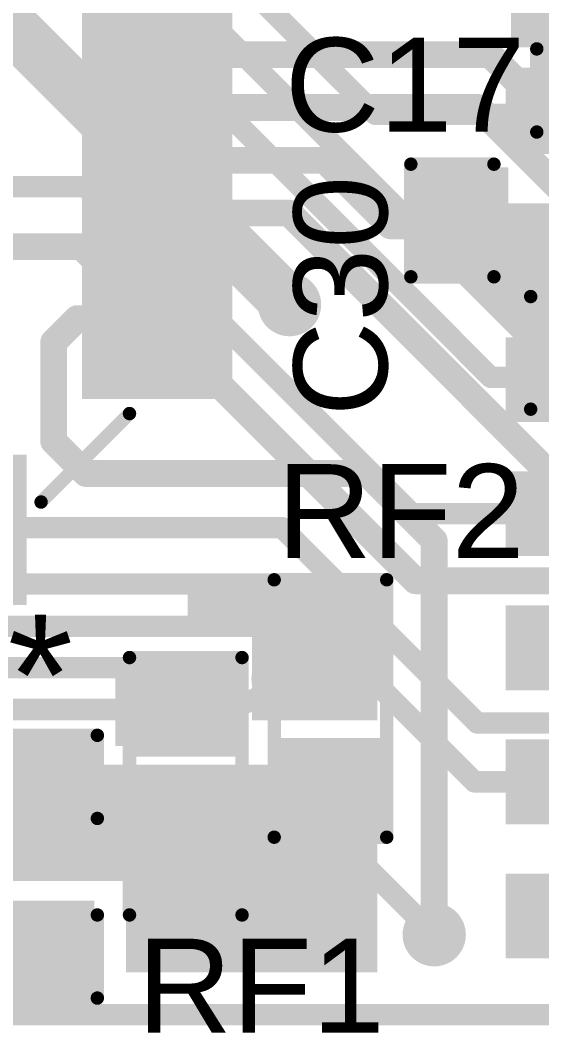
# Model space of a CAD drawing. Header units: millimetres. Extents: x -35.7 to 35.7, y -3.2 to 68.2.
# Drawn here: x 15.76 to 20.71, y 7.75 to 17.27 of the extents above; entities that cross this region are included whole.
import ezdxf

# ---------------------------------------------------------------- set-up
doc = ezdxf.new("R2010")
doc.units = ezdxf.units.MM
for name, color, linetype in [('BottomLayer', 5, 'Continuous'), ('BottomPaste', 16, 'Continuous'), ('BottomSolder', 6, 'Continuous'), ('Mechanical2', 216, 'Continuous'), ('TopLayer', 1, 'Continuous'), ('TopOverlay', 2, 'Continuous'), ('TopPaste', 8, 'Continuous'), ('TopSolder', 216, 'Continuous'), ('ViaHoleLayer', 16, 'Continuous')]:
    doc.layers.add(name, color=color, linetype=linetype)
doc.styles.add('Arial', font='', dxfattribs={"height": 0.2})
doc.styles.get('Arial').set_extended_font_data('Arial')

# ---------------------------------------------------------------- blocks, each defined once
blk = doc.blocks.new('16_SOIC_B_34')
at = {"layer": 'BottomLayer'}
for points in [[(-5.65, 4.745), (-3.65, 4.745), (-3.65, 4.145), (-5.65, 4.145)], [(-5.65, 3.475), (-3.65, 3.475), (-3.65, 2.875), (-5.65, 2.875)], [(-5.65, 2.205), (-3.65, 2.205), (-3.65, 1.605), (-5.65, 1.605)], [(-5.65, 0.935), (-3.65, 0.935), (-3.65, 0.335), (-5.65, 0.335)], [(-5.65, -0.335), (-3.65, -0.335), (-3.65, -0.935), (-5.65, -0.935)], [(-5.65, -1.605), (-3.65, -1.605), (-3.65, -2.205), (-5.65, -2.205)], [(-5.65, -2.875), (-3.65, -2.875), (-3.65, -3.475), (-5.65, -3.475)]]:
    blk.add_hatch(color=5, dxfattribs=at).paths.add_polyline_path(points)
at = {"layer": 'BottomPaste'}
for points in [[(-5.65, 4.745), (-3.65, 4.745), (-3.65, 4.145), (-5.65, 4.145)], [(-5.65, 3.475), (-3.65, 3.475), (-3.65, 2.875), (-5.65, 2.875)], [(-5.65, 2.205), (-3.65, 2.205), (-3.65, 1.605), (-5.65, 1.605)], [(-5.65, 0.935), (-3.65, 0.935), (-3.65, 0.335), (-5.65, 0.335)], [(-5.65, -0.335), (-3.65, -0.335), (-3.65, -0.935), (-5.65, -0.935)], [(-5.65, -1.605), (-3.65, -1.605), (-3.65, -2.205), (-5.65, -2.205)], [(-5.65, -2.875), (-3.65, -2.875), (-3.65, -3.475), (-5.65, -3.475)]]:
    blk.add_hatch(color=16, dxfattribs=at).paths.add_polyline_path(points)
at = {"layer": 'BottomSolder'}
for points in [[(-5.7516, 4.8466), (-3.5484, 4.8466), (-3.5484, 4.0434), (-5.7516, 4.0434)], [(-5.7516, 3.5766), (-3.5484, 3.5766), (-3.5484, 2.7734), (-5.7516, 2.7734)], [(-5.7516, 2.3066), (-3.5484, 2.3066), (-3.5484, 1.5034), (-5.7516, 1.5034)], [(-5.7516, 1.0366), (-3.5484, 1.0366), (-3.5484, 0.2334), (-5.7516, 0.2334)], [(-5.7516, -0.2334), (-3.5484, -0.2334), (-3.5484, -1.0366), (-5.7516, -1.0366)], [(-5.7516, -1.5034), (-3.5484, -1.5034), (-3.5484, -2.3066), (-5.7516, -2.3066)], [(-5.7516, -2.7734), (-3.5484, -2.7734), (-3.5484, -3.5766), (-5.7516, -3.5766)]]:
    blk.add_hatch(color=6, dxfattribs=at).paths.add_polyline_path(points)
blk = doc.blocks.new('RES0603_88')
at = {"layer": 'TopLayer'}
for points in [[(-0.381, 0.4445), (-0.381, -0.4445), (-1.143, -0.4445), (-1.143, 0.4445)], [(1.143, 0.4445), (1.143, -0.4445), (0.381, -0.4445), (0.381, 0.4445)]]:
    blk.add_hatch(color=1, dxfattribs=at).paths.add_polyline_path(points)
at = {"layer": 'TopPaste'}
for points in [[(-0.381, 0.4445), (-0.381, -0.4445), (-1.143, -0.4445), (-1.143, 0.4445)], [(1.143, 0.4445), (1.143, -0.4445), (0.381, -0.4445), (0.381, 0.4445)]]:
    blk.add_hatch(color=8, dxfattribs=at).paths.add_polyline_path(points)
at = {"layer": 'TopSolder'}
for points in [[(-0.2794, 0.5461), (-0.2794, -0.5461), (-1.2446, -0.5461), (-1.2446, 0.5461)], [(1.2446, 0.5461), (1.2446, -0.5461), (0.2794, -0.5461), (0.2794, 0.5461)]]:
    blk.add_hatch(color=216, dxfattribs=at).paths.add_polyline_path(points)
at = {"layer": 'TopOverlay', "const_width": 0.127}
for points in [[(1.2192, 0.5334), (-1.2192, 0.5334)], [(-1.2192, -0.5334), (-1.2192, 0.5334)], [(1.2192, -0.5334), (1.2192, 0.5334)], [(1.2192, -0.5334), (-1.2192, -0.5334)]]:
    blk.add_lwpolyline(points, dxfattribs=at)
at = {"layer": 'TopOverlay', "const_width": 0.0635}
for points in [[(-1.25095, 0.5334, 1), (-1.18745, 0.5334, 1)], [(-1.25095, 0.5334, 1), (-1.18745, 0.5334, 1)], [(1.18745, 0.5334, 1), (1.25095, 0.5334, 1)], [(1.18745, 0.5334, 1), (1.25095, 0.5334, 1)], [(-1.25095, -0.5334, 1), (-1.18745, -0.5334, 1)], [(-1.25095, -0.5334, 1), (-1.18745, -0.5334, 1)], [(1.18745, -0.5334, 1), (1.25095, -0.5334, 1)], [(1.18745, -0.5334, 1), (1.25095, -0.5334, 1)]]:
    blk.add_lwpolyline(points, format="xyb", close=True, dxfattribs=at)
blk = doc.blocks.new('CAP_0603_98')
at = {"layer": 'TopLayer'}
for points in [[(-0.381, 0.4445), (-0.381, -0.4445), (-1.143, -0.4445), (-1.143, 0.4445)], [(1.143, 0.4445), (1.143, -0.4445), (0.381, -0.4445), (0.381, 0.4445)]]:
    blk.add_hatch(color=1, dxfattribs=at).paths.add_polyline_path(points)
at = {"layer": 'TopPaste'}
for points in [[(-0.381, 0.4445), (-0.381, -0.4445), (-1.143, -0.4445), (-1.143, 0.4445)], [(1.143, 0.4445), (1.143, -0.4445), (0.381, -0.4445), (0.381, 0.4445)]]:
    blk.add_hatch(color=8, dxfattribs=at).paths.add_polyline_path(points)
at = {"layer": 'TopSolder'}
for points in [[(-0.321, 0.5045), (-0.321, -0.5045), (-1.203, -0.5045), (-1.203, 0.5045)], [(1.203, 0.5045), (1.203, -0.5045), (0.321, -0.5045), (0.321, 0.5045)]]:
    blk.add_hatch(color=216, dxfattribs=at).paths.add_polyline_path(points)
at = {"layer": 'TopOverlay', "const_width": 0.127}
for points in [[(-0.4572, 0.5334), (-1.2446, 0.5334)], [(-1.2446, -0.5334), (-1.2446, 0.5334)], [(1.2446, 0.5334), (0.4572, 0.5334)], [(1.2446, -0.5334), (1.2446, 0.5334)], [(-0.4572, -0.5334), (-1.2446, -0.5334)], [(1.2446, -0.5334), (0.4572, -0.5334)]]:
    blk.add_lwpolyline(points, dxfattribs=at)
at = {"layer": 'TopOverlay', "const_width": 0.0635}
for points in [[(-1.2764, 0.5334, 1), (-1.2128, 0.5334, 1)], [(-1.2764, 0.5334, 1), (-1.2128, 0.5334, 1)], [(-0.4889, 0.5334, 1), (-0.4254, 0.5334, 1)], [(0.4254, 0.5334, 1), (0.4889, 0.5334, 1)], [(1.2128, 0.5334, 1), (1.2764, 0.5334, 1)], [(1.2128, 0.5334, 1), (1.2764, 0.5334, 1)], [(-1.2764, -0.5334, 1), (-1.2128, -0.5334, 1)], [(-1.2764, -0.5334, 1), (-1.2128, -0.5334, 1)], [(-0.4889, -0.5334, 1), (-0.4254, -0.5334, 1)], [(0.4254, -0.5334, 1), (0.4889, -0.5334, 1)], [(1.2128, -0.5334, 1), (1.2764, -0.5334, 1)], [(1.2128, -0.5334, 1), (1.2764, -0.5334, 1)]]:
    blk.add_lwpolyline(points, format="xyb", close=True, dxfattribs=at)
blk = doc.blocks.new('CAP_0603_101')
at = {"layer": 'TopLayer'}
for points in [[(-0.381, 0.4445), (-0.381, -0.4445), (-1.143, -0.4445), (-1.143, 0.4445)], [(1.143, 0.4445), (1.143, -0.4445), (0.381, -0.4445), (0.381, 0.4445)]]:
    blk.add_hatch(color=1, dxfattribs=at).paths.add_polyline_path(points)
at = {"layer": 'TopPaste'}
for points in [[(-0.381, 0.4445), (-0.381, -0.4445), (-1.143, -0.4445), (-1.143, 0.4445)], [(1.143, 0.4445), (1.143, -0.4445), (0.381, -0.4445), (0.381, 0.4445)]]:
    blk.add_hatch(color=8, dxfattribs=at).paths.add_polyline_path(points)
at = {"layer": 'TopSolder'}
for points in [[(-0.2794, 0.5461), (-0.2794, -0.5461), (-1.2446, -0.5461), (-1.2446, 0.5461)], [(1.2446, 0.5461), (1.2446, -0.5461), (0.2794, -0.5461), (0.2794, 0.5461)]]:
    blk.add_hatch(color=216, dxfattribs=at).paths.add_polyline_path(points)
at = {"layer": 'TopOverlay', "const_width": 0.127}
for points in [[(-1.2446, 0.5334), (-1.2446, -0.5334)], [(-1.2446, 0.5334), (-0.4572, 0.5334)], [(0.4572, 0.5334), (1.2446, 0.5334)], [(1.2446, 0.5334), (1.2446, -0.5334)], [(-1.2446, -0.5334), (-0.4572, -0.5334)], [(0.4572, -0.5334), (1.2446, -0.5334)]]:
    blk.add_lwpolyline(points, dxfattribs=at)
at = {"layer": 'TopOverlay', "const_width": 0.0635}
for points in [[(-1.27635, 0.5334, 1), (-1.21285, 0.5334, 1)], [(-1.27635, 0.5334, 1), (-1.21285, 0.5334, 1)], [(-0.48895, 0.5334, 1), (-0.42545, 0.5334, 1)], [(0.42545, 0.5334, 1), (0.48895, 0.5334, 1)], [(1.21285, 0.5334, 1), (1.27635, 0.5334, 1)], [(1.21285, 0.5334, 1), (1.27635, 0.5334, 1)], [(-1.27635, -0.5334, 1), (-1.21285, -0.5334, 1)], [(-1.27635, -0.5334, 1), (-1.21285, -0.5334, 1)], [(-0.48895, -0.5334, 1), (-0.42545, -0.5334, 1)], [(0.42545, -0.5334, 1), (0.48895, -0.5334, 1)], [(1.21285, -0.5334, 1), (1.27635, -0.5334, 1)], [(1.21285, -0.5334, 1), (1.27635, -0.5334, 1)]]:
    blk.add_lwpolyline(points, format="xyb", close=True, dxfattribs=at)
blk = doc.blocks.new('CAP_0603_110')
at = {"layer": 'TopLayer'}
for points in [[(-0.381, 0.4445), (-0.381, -0.4445), (-1.143, -0.4445), (-1.143, 0.4445)], [(1.143, 0.4445), (1.143, -0.4445), (0.381, -0.4445), (0.381, 0.4445)]]:
    blk.add_hatch(color=1, dxfattribs=at).paths.add_polyline_path(points)
at = {"layer": 'TopPaste'}
for points in [[(-0.381, 0.4445), (-0.381, -0.4445), (-1.143, -0.4445), (-1.143, 0.4445)], [(1.143, 0.4445), (1.143, -0.4445), (0.381, -0.4445), (0.381, 0.4445)]]:
    blk.add_hatch(color=8, dxfattribs=at).paths.add_polyline_path(points)
at = {"layer": 'TopSolder'}
for points in [[(-0.321, 0.5045), (-0.321, -0.5045), (-1.203, -0.5045), (-1.203, 0.5045)], [(1.203, 0.5045), (1.203, -0.5045), (0.321, -0.5045), (0.321, 0.5045)]]:
    blk.add_hatch(color=216, dxfattribs=at).paths.add_polyline_path(points)
at = {"layer": 'TopOverlay', "const_width": 0.127}
for points in [[(-1.2446, 0.5334), (-0.4572, 0.5334)], [(-1.2446, -0.5334), (-1.2446, 0.5334)], [(0.4572, 0.5334), (1.2446, 0.5334)], [(1.2446, -0.5334), (1.2446, 0.5334)], [(-1.2446, -0.5334), (-0.4572, -0.5334)], [(0.4572, -0.5334), (1.2446, -0.5334)]]:
    blk.add_lwpolyline(points, dxfattribs=at)
at = {"layer": 'TopOverlay', "const_width": 0.0635}
for points in [[(-1.2764, 0.5334, 1), (-1.2128, 0.5334, 1)], [(-1.2764, 0.5334, 1), (-1.2128, 0.5334, 1)], [(-0.4889, 0.5334, 1), (-0.4254, 0.5334, 1)], [(0.4254, 0.5334, 1), (0.4889, 0.5334, 1)], [(1.2128, 0.5334, 1), (1.2764, 0.5334, 1)], [(1.2128, 0.5334, 1), (1.2764, 0.5334, 1)], [(-1.2764, -0.5334, 1), (-1.2128, -0.5334, 1)], [(-1.2764, -0.5334, 1), (-1.2128, -0.5334, 1)], [(-0.4889, -0.5334, 1), (-0.4254, -0.5334, 1)], [(0.4254, -0.5334, 1), (0.4889, -0.5334, 1)], [(1.2128, -0.5334, 1), (1.2764, -0.5334, 1)], [(1.2128, -0.5334, 1), (1.2764, -0.5334, 1)]]:
    blk.add_lwpolyline(points, format="xyb", close=True, dxfattribs=at)
blk = doc.blocks.new('RES0603_147')
at = {"layer": 'TopLayer'}
for points in [[(-0.381, 0.4445), (-0.381, -0.4445), (-1.143, -0.4445), (-1.143, 0.4445)], [(1.143, 0.4445), (1.143, -0.4445), (0.381, -0.4445), (0.381, 0.4445)]]:
    blk.add_hatch(color=1, dxfattribs=at).paths.add_polyline_path(points)
at = {"layer": 'TopPaste'}
for points in [[(-0.381, 0.4445), (-0.381, -0.4445), (-1.143, -0.4445), (-1.143, 0.4445)], [(1.143, 0.4445), (1.143, -0.4445), (0.381, -0.4445), (0.381, 0.4445)]]:
    blk.add_hatch(color=8, dxfattribs=at).paths.add_polyline_path(points)
at = {"layer": 'TopSolder'}
for points in [[(-0.2794, 0.5461), (-0.2794, -0.5461), (-1.2446, -0.5461), (-1.2446, 0.5461)], [(1.2446, 0.5461), (1.2446, -0.5461), (0.2794, -0.5461), (0.2794, 0.5461)]]:
    blk.add_hatch(color=216, dxfattribs=at).paths.add_polyline_path(points)
at = {"layer": 'TopOverlay', "const_width": 0.127}
for points in [[(1.2192, 0.5334), (-1.2192, 0.5334)], [(-1.2192, 0.5334), (-1.2192, -0.5334)], [(1.2192, 0.5334), (1.2192, -0.5334)], [(1.2192, -0.5334), (-1.2192, -0.5334)]]:
    blk.add_lwpolyline(points, dxfattribs=at)
at = {"layer": 'TopOverlay', "const_width": 0.0635}
for points in [[(-1.25095, 0.5334, 1), (-1.18745, 0.5334, 1)], [(-1.25095, 0.5334, 1), (-1.18745, 0.5334, 1)], [(1.18745, 0.5334, 1), (1.25095, 0.5334, 1)], [(1.18745, 0.5334, 1), (1.25095, 0.5334, 1)], [(-1.25095, -0.5334, 1), (-1.18745, -0.5334, 1)], [(-1.25095, -0.5334, 1), (-1.18745, -0.5334, 1)], [(1.18745, -0.5334, 1), (1.25095, -0.5334, 1)], [(1.18745, -0.5334, 1), (1.25095, -0.5334, 1)]]:
    blk.add_lwpolyline(points, format="xyb", close=True, dxfattribs=at)
blk = doc.blocks.new('RES0603_156')
at = {"layer": 'TopLayer'}
for points in [[(-0.381, 0.4445), (-0.381, -0.4445), (-1.143, -0.4445), (-1.143, 0.4445)], [(1.143, 0.4445), (1.143, -0.4445), (0.381, -0.4445), (0.381, 0.4445)]]:
    blk.add_hatch(color=1, dxfattribs=at).paths.add_polyline_path(points)
at = {"layer": 'TopPaste'}
for points in [[(-0.381, 0.4445), (-0.381, -0.4445), (-1.143, -0.4445), (-1.143, 0.4445)], [(1.143, 0.4445), (1.143, -0.4445), (0.381, -0.4445), (0.381, 0.4445)]]:
    blk.add_hatch(color=8, dxfattribs=at).paths.add_polyline_path(points)
at = {"layer": 'TopSolder'}
for points in [[(-0.2794, 0.5461), (-0.2794, -0.5461), (-1.2446, -0.5461), (-1.2446, 0.5461)], [(1.2446, 0.5461), (1.2446, -0.5461), (0.2794, -0.5461), (0.2794, 0.5461)]]:
    blk.add_hatch(color=216, dxfattribs=at).paths.add_polyline_path(points)
at = {"layer": 'TopOverlay', "const_width": 0.127}
for points in [[(1.2192, 0.5334), (-1.2192, 0.5334)], [(-1.2192, -0.5334), (-1.2192, 0.5334)], [(1.2192, -0.5334), (1.2192, 0.5334)], [(1.2192, -0.5334), (-1.2192, -0.5334)]]:
    blk.add_lwpolyline(points, dxfattribs=at)
at = {"layer": 'TopOverlay', "const_width": 0.0635}
for points in [[(-1.25095, 0.5334, 1), (-1.18745, 0.5334, 1)], [(-1.25095, 0.5334, 1), (-1.18745, 0.5334, 1)], [(1.18745, 0.5334, 1), (1.25095, 0.5334, 1)], [(1.18745, 0.5334, 1), (1.25095, 0.5334, 1)], [(-1.25095, -0.5334, 1), (-1.18745, -0.5334, 1)], [(-1.25095, -0.5334, 1), (-1.18745, -0.5334, 1)], [(1.18745, -0.5334, 1), (1.25095, -0.5334, 1)], [(1.18745, -0.5334, 1), (1.25095, -0.5334, 1)]]:
    blk.add_lwpolyline(points, format="xyb", close=True, dxfattribs=at)
blk = doc.blocks.new('48_TQFP_EP__7X7__163')
at = {"layer": 'TopLayer'}
for points in [[(4.86, 0.41), (4.86, 0.09), (3.64, 0.09), (3.64, 0.41)], [(4.86, -0.09), (4.86, -0.41), (3.64, -0.41), (3.64, -0.09)], [(4.86, -0.59), (4.86, -0.91), (3.64, -0.91), (3.64, -0.59)], [(4.86, -1.09), (4.86, -1.41), (3.64, -1.41), (3.64, -1.09)], [(4.86, -1.59), (4.86, -1.91), (3.64, -1.91), (3.64, -1.59)], [(4.86, -2.09), (4.86, -2.41), (3.64, -2.41), (3.64, -2.09)], [(4.86, -2.59), (4.86, -2.91), (3.64, -2.91), (3.64, -2.59)]]:
    blk.add_hatch(color=1, dxfattribs=at).paths.add_polyline_path(points)
at = {"layer": 'TopPaste'}
for points in [[(4.86, 0.41), (4.86, 0.09), (3.64, 0.09), (3.64, 0.41)], [(4.86, -0.09), (4.86, -0.41), (3.64, -0.41), (3.64, -0.09)], [(4.86, -0.59), (4.86, -0.91), (3.64, -0.91), (3.64, -0.59)], [(4.86, -1.09), (4.86, -1.41), (3.64, -1.41), (3.64, -1.09)], [(4.86, -1.59), (4.86, -1.91), (3.64, -1.91), (3.64, -1.59)], [(4.86, -2.09), (4.86, -2.41), (3.64, -2.41), (3.64, -2.09)], [(4.86, -2.59), (4.86, -2.91), (3.64, -2.91), (3.64, -2.59)]]:
    blk.add_hatch(color=8, dxfattribs=at).paths.add_polyline_path(points)
at = {"layer": 'TopSolder'}
for points in [[(4.9616, 1.0116), (4.9616, 0.4884), (3.5384, 0.4884), (3.5384, 1.0116)], [(4.9616, 0.5116), (4.9616, -0.0116), (3.5384, -0.0116), (3.5384, 0.5116)], [(4.9616, 0.0116), (4.9616, -0.5116), (3.5384, -0.5116), (3.5384, 0.0116)], [(4.9616, -0.4884), (4.9616, -1.0116), (3.5384, -1.0116), (3.5384, -0.4884)], [(4.9616, -0.9884), (4.9616, -1.5116), (3.5384, -1.5116), (3.5384, -0.9884)], [(4.9616, -1.4884), (4.9616, -2.0116), (3.5384, -2.0116), (3.5384, -1.4884)], [(4.9616, -1.9884), (4.9616, -2.5116), (3.5384, -2.5116), (3.5384, -1.9884)], [(4.9616, -2.4884), (4.9616, -3.0116), (3.5384, -3.0116), (3.5384, -2.4884)], [(3.0116, -3.5384), (3.0116, -4.9616), (2.4884, -4.9616), (2.4884, -3.5384)]]:
    blk.add_hatch(color=216, dxfattribs=at).paths.add_polyline_path(points)
at = {"layer": 'TopOverlay', "const_width": 0.127}
blk.add_lwpolyline([(3.1496, -3.9878), (3.9878, -3.1496)], dxfattribs=at)
at = {"layer": 'TopOverlay', "const_width": 0.0635}
for points in [[(3.956, -3.1496, 1), (4.0195, -3.1496, 1)], [(3.1178, -3.9878, 1), (3.1814, -3.9878, 1)]]:
    blk.add_lwpolyline(points, format="xyb", close=True, dxfattribs=at)

msp = doc.modelspace()

# ---------------------------------------------------------------- hatches: boundary and pattern name
at = {"layer": 'BottomLayer'}
for points in [[(20.4206, 17.272), (21.5646, 17.272), (21.5646, 19.7104), (20.4206, 19.7104)], [(24.1283, 17.018), (24.1283, 17.9832), (20.414, 17.9832), (20.414, 17.018)]]:
    msp.add_hatch(color=5, dxfattribs=at).paths.add_polyline_path(points)
h = msp.add_hatch(color=5, dxfattribs=at)
edge = h.paths.add_edge_path()
edge.add_arc((18.3134, 14.5796), 0.3, 0, 360)
h = msp.add_hatch(color=5, dxfattribs=at)
edge = h.paths.add_edge_path()
edge.add_arc((18.2523, 11.034), 0.3, 0, 360)
h = msp.add_hatch(color=5, dxfattribs=at)
edge = h.paths.add_edge_path()
edge.add_arc((16.6624, 9.479), 0.3, 0, 360)
h = msp.add_hatch(color=5, dxfattribs=at)
edge = h.paths.add_edge_path()
edge.add_arc((18.2118, 9.1832), 0.3, 0, 360)
h = msp.add_hatch(color=5, dxfattribs=at)
edge = h.paths.add_edge_path()
edge.add_arc((19.685, 8.6106), 0.3, 0, 360)
h = msp.add_hatch(color=5, dxfattribs=at)
edge = h.paths.add_edge_path()
edge.add_arc((15.9584, 8.493), 0.3, 0, 360)
h = msp.add_hatch(color=5, dxfattribs=at)
edge = h.paths.add_edge_path()
edge.add_arc((18.2118, 8.5598), 0.3, 0, 360)
at = {"layer": 'BottomSolder'}
h = msp.add_hatch(color=6, dxfattribs=at)
edge = h.paths.add_edge_path()
edge.add_arc((18.3134, 14.5796), 0.15, 0, 360)
h = msp.add_hatch(color=6, dxfattribs=at)
edge = h.paths.add_edge_path()
edge.add_arc((18.2523, 11.034), 0.15, 0, 360)
h = msp.add_hatch(color=6, dxfattribs=at)
edge = h.paths.add_edge_path()
edge.add_arc((16.6624, 9.479), 0.15, 0, 360)
h = msp.add_hatch(color=6, dxfattribs=at)
edge = h.paths.add_edge_path()
edge.add_arc((18.2118, 9.1832), 0.15, 0, 360)
h = msp.add_hatch(color=6, dxfattribs=at)
edge = h.paths.add_edge_path()
edge.add_arc((18.2118, 8.5598), 0.15, 0, 360)
h = msp.add_hatch(color=6, dxfattribs=at)
edge = h.paths.add_edge_path()
edge.add_arc((19.685, 8.6106), 0.15, 0, 360)
h = msp.add_hatch(color=6, dxfattribs=at)
edge = h.paths.add_edge_path()
edge.add_arc((15.9584, 8.493), 0.15, 0, 360)
at = {"layer": 'TopLayer'}
h = msp.add_hatch(color=1, dxfattribs=at)
edge = h.paths.add_edge_path()
edge.add_arc((18.3134, 14.5796), 0.3, 0, 360)
for points in [[(17.3482, 11.43), (19.1461, 11.43), (19.1461, 11.9888), (17.3482, 11.9888)], [(17.9578, 10.6426), (19.1461, 10.6426), (19.1461, 11.8966), (17.9578, 11.8966)], [(16.6624, 10.398), (17.7745, 10.398), (17.7745, 11.2422), (16.6624, 11.2422)], [(19.1461, 10.3726), (18.1682, 10.3726), (18.1682, 9.4742), (19.1461, 9.4742)], [(15.5139, 9.1186), (19.1461, 9.1186), (19.1461, 10.2202), (15.5139, 10.2202)], [(16.764, 8.255), (19.1461, 8.255), (19.1461, 10.2108), (16.764, 10.2108)]]:
    msp.add_hatch(color=1, dxfattribs=at).paths.add_polyline_path(points)
h = msp.add_hatch(color=1, dxfattribs=at)
edge = h.paths.add_edge_path()
edge.add_arc((18.2523, 11.034), 0.3, 0, 360)
h = msp.add_hatch(color=1, dxfattribs=at)
edge = h.paths.add_edge_path()
edge.add_arc((16.6624, 9.479), 0.3, 0, 360)
h = msp.add_hatch(color=1, dxfattribs=at)
edge = h.paths.add_edge_path()
edge.add_arc((18.2118, 9.1832), 0.3, 0, 360)
h = msp.add_hatch(color=1, dxfattribs=at)
edge = h.paths.add_edge_path()
edge.add_arc((19.685, 8.6106), 0.3, 0, 360)
h = msp.add_hatch(color=1, dxfattribs=at)
edge = h.paths.add_edge_path()
edge.add_arc((15.9584, 8.493), 0.3, 0, 360)
h = msp.add_hatch(color=1, dxfattribs=at)
edge = h.paths.add_edge_path()
edge.add_arc((18.2118, 8.5598), 0.3, 0, 360)
at = {"layer": 'TopSolder'}
h = msp.add_hatch(color=216, dxfattribs=at)
edge = h.paths.add_edge_path()
edge.add_arc((18.3134, 14.5796), 0.15, 0, 360)
h = msp.add_hatch(color=216, dxfattribs=at)
edge = h.paths.add_edge_path()
edge.add_arc((18.2523, 11.034), 0.15, 0, 360)
h = msp.add_hatch(color=216, dxfattribs=at)
edge = h.paths.add_edge_path()
edge.add_arc((16.6624, 9.479), 0.15, 0, 360)
h = msp.add_hatch(color=216, dxfattribs=at)
edge = h.paths.add_edge_path()
edge.add_arc((18.2118, 9.1832), 0.15, 0, 360)
h = msp.add_hatch(color=216, dxfattribs=at)
edge = h.paths.add_edge_path()
edge.add_arc((18.2118, 8.5598), 0.15, 0, 360)
h = msp.add_hatch(color=216, dxfattribs=at)
edge = h.paths.add_edge_path()
edge.add_arc((19.685, 8.6106), 0.15, 0, 360)
h = msp.add_hatch(color=216, dxfattribs=at)
edge = h.paths.add_edge_path()
edge.add_arc((15.9584, 8.493), 0.15, 0, 360)
at = {"layer": 'ViaHoleLayer'}
h = msp.add_hatch(color=16, dxfattribs=at)
edge = h.paths.add_edge_path()
edge.add_arc((18.3134, 14.5796), 0.15, 0, 360)
h = msp.add_hatch(color=16, dxfattribs=at)
edge = h.paths.add_edge_path()
edge.add_arc((18.2523, 11.034), 0.15, 0, 360)
h = msp.add_hatch(color=16, dxfattribs=at)
edge = h.paths.add_edge_path()
edge.add_arc((16.6624, 9.479), 0.15, 0, 360)
h = msp.add_hatch(color=16, dxfattribs=at)
edge = h.paths.add_edge_path()
edge.add_arc((18.2118, 9.1832), 0.15, 0, 360)
h = msp.add_hatch(color=16, dxfattribs=at)
edge = h.paths.add_edge_path()
edge.add_arc((18.2118, 8.5598), 0.15, 0, 360)
h = msp.add_hatch(color=16, dxfattribs=at)
edge = h.paths.add_edge_path()
edge.add_arc((19.685, 8.6106), 0.15, 0, 360)
h = msp.add_hatch(color=16, dxfattribs=at)
edge = h.paths.add_edge_path()
edge.add_arc((15.9584, 8.493), 0.15, 0, 360)

# ---------------------------------------------------------------- linework, layer by layer
at = {"layer": 'BottomLayer'}
for points, const_width in [([(16.1544, 19.3548), (19.1262, 16.383)], 0.2032), ([(15.8728, 18.9506), (19.7104, 15.113)], 0.2032), ([(15.5426, 18.5696), (20.2216, 13.8906)], 0.2032), ([(15.1384, 17.7546), (18.3134, 14.5796)], 0.508), ([(19.1262, 16.383), (21.4648, 16.383)], 0.2032), ([(4.1285, 15.6972), (16.3764, 15.6972)], 0.2032), ([(16.3764, 15.6972), (19.4752, 12.5984)], 0.2032), ([(12.1545, 15.1281), (16.3425, 15.1281)], 0.254), ([(16.3425, 15.1281), (19.5072, 11.9634)], 0.254), ([(19.7104, 15.113), (21.4648, 15.113)], 0.2032), ([(20.2216, 13.8906), (21.4648, 13.8906)], 0.2032), ([(19.4752, 12.5984), (21.4648, 12.5984)], 0.2032), ([(14.0584, 12.4668), (18.2418, 12.4668)], 0.2032), ([(18.2418, 12.4668), (20.0914, 10.6172)], 0.2032), ([(10.8701, 11.9332), (18.1912, 11.9332)], 0.2032), ([(18.1912, 11.9332), (20.066, 10.0584)], 0.2032), ([(19.5072, 11.9634), (23.1359, 11.9634)], 0.254), ([(18.2247, 11.034), (18.2523, 11.034)], 0.2032), ([(10.7431, 10.7442), (17.5527, 10.7442)], 0.2032), ([(20.0914, 10.6172), (22.5298, 10.6172)], 0.2032), ([(12.1648, 10.0584), (18.2372, 10.0584)], 0.2032), ([(18.2372, 10.0584), (19.685, 8.6106)], 0.2032), ([(20.066, 10.0584), (21.4648, 10.0584)], 0.2032), ([(15.0574, 7.8534), (22.4309, 7.8534)], 0.2032)]:
    msp.add_lwpolyline(points, dxfattribs=dict(at, const_width=const_width))
for points, const_width in [([(19.0754, 16.383, 1), (19.177, 16.383, 1)], 0.1016), ([(19.0754, 16.383, 1), (19.177, 16.383, 1)], 0.1016), ([(16.3256, 15.6972, 1), (16.4272, 15.6972, 1)], 0.1016), ([(16.3256, 15.6972, 1), (16.4272, 15.6972, 1)], 0.1016), ([(16.279, 15.1281, 1), (16.406, 15.1281, 1)], 0.127), ([(16.279, 15.1281, 1), (16.406, 15.1281, 1)], 0.127), ([(19.6596, 15.113, 1), (19.7612, 15.113, 1)], 0.1016), ([(19.6596, 15.113, 1), (19.7612, 15.113, 1)], 0.1016), ([(18.1864, 14.5796, 1), (18.4404, 14.5796, 1)], 0.254), ([(20.1708, 13.8906, 1), (20.2724, 13.8906, 1)], 0.1016), ([(20.1708, 13.8906, 1), (20.2724, 13.8906, 1)], 0.1016), ([(19.4244, 12.5984, 1), (19.526, 12.5984, 1)], 0.1016), ([(19.4244, 12.5984, 1), (19.526, 12.5984, 1)], 0.1016), ([(18.191, 12.4668, 1), (18.2926, 12.4668, 1)], 0.1016), ([(18.191, 12.4668, 1), (18.2926, 12.4668, 1)], 0.1016), ([(18.1404, 11.9332, 1), (18.242, 11.9332, 1)], 0.1016), ([(18.1404, 11.9332, 1), (18.242, 11.9332, 1)], 0.1016), ([(19.4437, 11.9634, 1), (19.5707, 11.9634, 1)], 0.127), ([(19.4437, 11.9634, 1), (19.5707, 11.9634, 1)], 0.127), ([(18.1739, 11.034, 1), (18.2755, 11.034, 1)], 0.1016), ([(18.2015, 11.034, 1), (18.3031, 11.034, 1)], 0.1016), ([(18.2015, 11.034, 1), (18.3031, 11.034, 1)], 0.1016), ([(17.5019, 10.7442, 1), (17.6035, 10.7442, 1)], 0.1016), ([(17.5019, 10.7442, 1), (17.6035, 10.7442, 1)], 0.1016), ([(20.0406, 10.6172, 1), (20.1422, 10.6172, 1)], 0.1016), ([(20.0406, 10.6172, 1), (20.1422, 10.6172, 1)], 0.1016), ([(18.1864, 10.0584, 1), (18.288, 10.0584, 1)], 0.1016), ([(18.1864, 10.0584, 1), (18.288, 10.0584, 1)], 0.1016), ([(20.0152, 10.0584, 1), (20.1168, 10.0584, 1)], 0.1016), ([(20.0152, 10.0584, 1), (20.1168, 10.0584, 1)], 0.1016), ([(19.6342, 8.6106, 1), (19.7358, 8.6106, 1)], 0.1016)]:
    msp.add_lwpolyline(points, format="xyb", close=True, dxfattribs=dict(at, const_width=const_width))
at = {"layer": 'BottomLayer', "const_width": 0.2032}
msp.add_lwpolyline([(18.2523, 11.034, -0.198912), (17.5527, 10.7442)], format="xyb", dxfattribs=at)
at = {"layer": 'Mechanical2', "const_width": 0.381}
msp.add_lwpolyline([(35.5, 32.5, 1), (-35.5, 32.5, 1)], format="xyb", close=True, dxfattribs=at)
at = {"layer": 'TopLayer'}
for points, const_width in [([(17.0588, 16.9472), (20.214, 16.9472)], 0.254), ([(20.214, 16.9472), (20.464, 16.6972)], 0.254), ([(20.464, 16.6972), (21.3178, 16.6972)], 0.254), ([(17.0588, 16.4472), (20.1034, 16.4472)], 0.254), ([(20.1034, 16.4472), (20.894, 15.6566)], 0.254), ([(17.0588, 15.9472), (18.6476, 15.9472)], 0.254), ([(18.6476, 15.9472), (19.2692, 15.3256)], 0.254), ([(19.9644, 15.3583), (20.0097, 15.3129)], 0.635), ([(19.9462, 15.3764), (19.9644, 15.3583)], 0.5588), ([(20.0097, 15.1419), (20.0097, 15.3129)], 0.635), ([(17.0588, 15.4472), (18.3094, 15.4472)], 0.254), ([(18.3094, 15.4472), (21.3614, 12.3952)], 0.254), ([(19.2692, 15.3256), (19.8954, 15.3256)], 0.254), ([(20.0097, 15.1419), (21.0312, 14.1205)], 0.635), ([(19.8954, 15.3256), (19.9462, 15.3764)], 0.254), ([(16.0782, 14.224), (16.3014, 14.4472)], 0.254), ([(16.3014, 14.4472), (17.0588, 14.4472)], 0.254), ([(17.0258, 14.4142), (17.0588, 14.4472)], 0.254), ([(16.0782, 13.2842), (16.0782, 14.224)], 0.254), ([(16.0782, 13.2842), (16.383, 12.9794)], 0.254), ([(16.383, 12.9794), (19.05, 12.9794)], 0.254), ([(19.05, 12.9794), (19.685, 12.3444)], 0.254), ([(19.685, 8.6106), (19.685, 12.3444)], 0.254), ([(18.0086, 11.5316), (18.1991, 11.7221)], 0.2032), ([(18.3587, 11.6378), (18.5105, 11.4413)], 0.2032), ([(14.6854, 11.5316), (18.0086, 11.5316)], 0.2032), ([(18.5105, 11.4413), (18.546, 11.3954)], 0.2032), ([(18.546, 11.3954), (18.5606, 11.3954)], 0.2032), ([(18.5606, 11.3954), (18.7198, 11.2362)], 0.2032), ([(18.2523, 11.1298), (18.3587, 11.2362)], 0.2032), ([(18.3587, 11.2362), (18.7198, 11.2362)], 0.2032), ([(14.3356, 11.1406), (16.905, 11.1406)], 0.2032), ([(16.905, 11.1406), (17.1268, 10.9187)], 0.2032), ([(18.2523, 11.034), (18.2523, 11.1298)], 0.2032), ([(17.1268, 10.9187), (17.1903, 10.9187)], 0.2032), ([(17.5296, 9.644), (17.5772, 9.644)], 0.5588)]:
    msp.add_lwpolyline(points, dxfattribs=dict(at, const_width=const_width))
for points, const_width in [([(16.9953, 16.9472, 1), (17.1223, 16.9472, 1)], 0.127), ([(20.1505, 16.9472, 1), (20.2775, 16.9472, 1)], 0.127), ([(20.1505, 16.9472, 1), (20.2775, 16.9472, 1)], 0.127), ([(20.4005, 16.6972, 1), (20.5275, 16.6972, 1)], 0.127), ([(20.4005, 16.6972, 1), (20.5275, 16.6972, 1)], 0.127), ([(16.9953, 16.4472, 1), (17.1223, 16.4472, 1)], 0.127), ([(20.0399, 16.4472, 1), (20.1669, 16.4472, 1)], 0.127), ([(20.0399, 16.4472, 1), (20.1669, 16.4472, 1)], 0.127), ([(16.9953, 15.9472, 1), (17.1223, 15.9472, 1)], 0.127), ([(18.5841, 15.9472, 1), (18.7111, 15.9472, 1)], 0.127), ([(18.5841, 15.9472, 1), (18.7111, 15.9472, 1)], 0.127), ([(19.8056, 15.3583, 1), (20.1231, 15.3583, 1)], 0.3175), ([(19.8065, 15.3764, 1), (20.0859, 15.3764, 1)], 0.2794), ([(19.8247, 15.3583, 1), (20.1041, 15.3583, 1)], 0.2794), ([(19.851, 15.3129, 1), (20.1685, 15.3129, 1)], 0.3175), ([(19.851, 15.3129, 1), (20.1685, 15.3129, 1)], 0.3175), ([(16.9953, 15.4472, 1), (17.1223, 15.4472, 1)], 0.127), ([(18.2459, 15.4472, 1), (18.3729, 15.4472, 1)], 0.127), ([(18.2459, 15.4472, 1), (18.3729, 15.4472, 1)], 0.127), ([(19.2057, 15.3256, 1), (19.3327, 15.3256, 1)], 0.127), ([(19.2057, 15.3256, 1), (19.3327, 15.3256, 1)], 0.127), ([(19.851, 15.1419, 1), (20.1685, 15.1419, 1)], 0.3175), ([(19.851, 15.1419, 1), (20.1685, 15.1419, 1)], 0.3175), ([(19.8319, 15.3256, 1), (19.9589, 15.3256, 1)], 0.127), ([(19.8319, 15.3256, 1), (19.9589, 15.3256, 1)], 0.127), ([(19.8827, 15.3764, 1), (20.0097, 15.3764, 1)], 0.127), ([(16.2379, 14.4472, 1), (16.3649, 14.4472, 1)], 0.127), ([(16.2379, 14.4472, 1), (16.3649, 14.4472, 1)], 0.127), ([(16.9623, 14.4142, 1), (17.0893, 14.4142, 1)], 0.127), ([(16.9953, 14.4472, 1), (17.1223, 14.4472, 1)], 0.127), ([(16.9953, 14.4472, 1), (17.1223, 14.4472, 1)], 0.127), ([(16.0147, 14.224, 1), (16.1417, 14.224, 1)], 0.127), ([(16.0147, 14.224, 1), (16.1417, 14.224, 1)], 0.127), ([(16.0147, 13.2842, 1), (16.1417, 13.2842, 1)], 0.127), ([(16.0147, 13.2842, 1), (16.1417, 13.2842, 1)], 0.127), ([(16.3195, 12.9794, 1), (16.4465, 12.9794, 1)], 0.127), ([(16.3195, 12.9794, 1), (16.4465, 12.9794, 1)], 0.127), ([(18.9865, 12.9794, 1), (19.1135, 12.9794, 1)], 0.127), ([(18.9865, 12.9794, 1), (19.1135, 12.9794, 1)], 0.127), ([(19.6215, 12.3444, 1), (19.7485, 12.3444, 1)], 0.127), ([(19.6215, 12.3444, 1), (19.7485, 12.3444, 1)], 0.127), ([(18.1483, 11.7221, 1), (18.2499, 11.7221, 1)], 0.1016), ([(18.3079, 11.6378, 1), (18.4095, 11.6378, 1)], 0.1016), ([(17.9578, 11.5316, 1), (18.0594, 11.5316, 1)], 0.1016), ([(17.9578, 11.5316, 1), (18.0594, 11.5316, 1)], 0.1016), ([(18.4597, 11.4413, 1), (18.5613, 11.4413, 1)], 0.1016), ([(18.4597, 11.4413, 1), (18.5613, 11.4413, 1)], 0.1016), ([(18.4952, 11.3954, 1), (18.5968, 11.3954, 1)], 0.1016), ([(18.4952, 11.3954, 1), (18.5968, 11.3954, 1)], 0.1016), ([(18.5098, 11.3954, 1), (18.6114, 11.3954, 1)], 0.1016), ([(18.5098, 11.3954, 1), (18.6114, 11.3954, 1)], 0.1016), ([(18.3079, 11.2362, 1), (18.4095, 11.2362, 1)], 0.1016), ([(18.3079, 11.2362, 1), (18.4095, 11.2362, 1)], 0.1016), ([(18.669, 11.2362, 1), (18.7706, 11.2362, 1)], 0.1016), ([(18.669, 11.2362, 1), (18.7706, 11.2362, 1)], 0.1016), ([(16.8542, 11.1406, 1), (16.9558, 11.1406, 1)], 0.1016), ([(16.8542, 11.1406, 1), (16.9558, 11.1406, 1)], 0.1016), ([(18.2015, 11.1298, 1), (18.3031, 11.1298, 1)], 0.1016), ([(18.2015, 11.1298, 1), (18.3031, 11.1298, 1)], 0.1016), ([(18.2015, 11.034, 1), (18.3031, 11.034, 1)], 0.1016), ([(17.076, 10.9187, 1), (17.1776, 10.9187, 1)], 0.1016), ([(17.076, 10.9187, 1), (17.1776, 10.9187, 1)], 0.1016), ([(17.1395, 10.9187, 1), (17.2411, 10.9187, 1)], 0.1016), ([(17.3899, 9.644, 1), (17.6693, 9.644, 1)], 0.2794), ([(17.4375, 9.644, 1), (17.7169, 9.644, 1)], 0.2794), ([(15.8564, 9.271, 1), (15.9834, 9.271, 1)], 0.127), ([(15.8949, 9.255, 1), (16.0219, 9.255, 1)], 0.127), ([(19.6215, 8.6106, 1), (19.7485, 8.6106, 1)], 0.127)]:
    msp.add_lwpolyline(points, format="xyb", close=True, dxfattribs=dict(at, const_width=const_width))
at = {"layer": 'TopLayer', "const_width": 0.254}
msp.add_lwpolyline([(15.9199, 9.271, -0.198912), (15.9584, 9.255)], format="xyb", dxfattribs=at)

# ---------------------------------------------------------------- block references
for name, p in [('48_TQFP_EP__7X7__163', (12.8088, 16.6972)), ('CAP_0603_110', (20.7082, 15.3764))]:
    msp.add_blockref(name, p)
for name, p, rotation in [('CAP_0603_101', (21.1908, 17.4592), 90), ('16_SOIC_B_34', (16.8148, 13.2334), 180), ('RES0603_147', (21.8186, 14.1224), 180), ('RES0603_156', (18.7016, 10.7536), 270), ('RES0603_88', (17.33, 10.017), 270), ('CAP_0603_98', (15.9584, 9.255), 270)]:
    msp.add_blockref(name, p, dxfattribs=dict(rotation=rotation))

# ---------------------------------------------------------------- texts
at = {"layer": 'TopOverlay', "style": 'Arial'}
for s, p in [('C17', (18.2693, 16.218)), ('RF2', (18.1952, 12.1794)), ('RF1', (16.8702, 7.6836))]:
    msp.add_text(s, height=0.889, dxfattribs=at).set_placement(p)
for s, height, rotation, p in [('C30', 0.889, 90, (19.2404, 13.5216)), ('*', 1.143, 360, (15.6409, 10.4996))]:
    msp.add_text(s, height=height, rotation=rotation, dxfattribs=at).set_placement(p)

doc.saveas('drawing.dxf')
